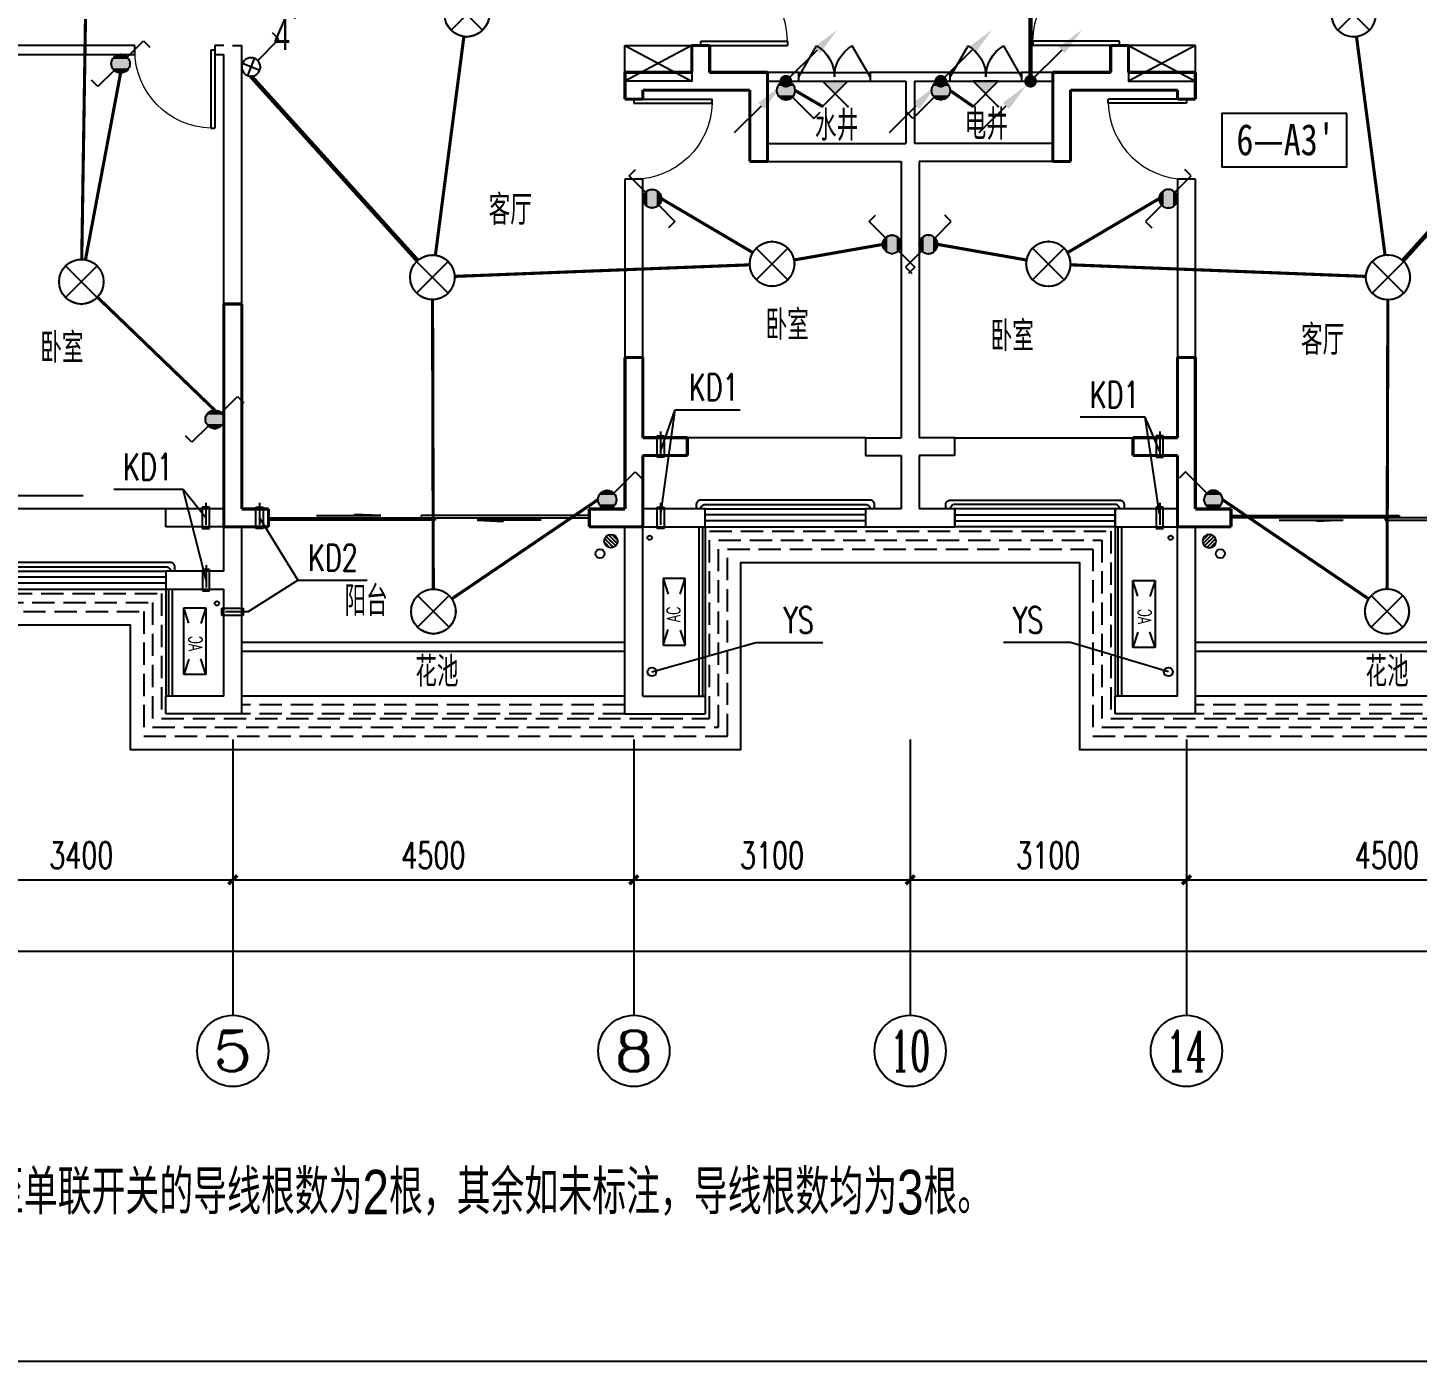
# Model space of a CAD drawing. Extents: x -993182 to -819982, y 169304 to 600104.
# Drawn here: x -979249 to -963660, y 263404 to 278368 of the extents above; entities that cross this region are included whole.
import ezdxf
from ezdxf.enums import TextEntityAlignment as Align

# ---------------------------------------------------------------- set-up
doc = ezdxf.new("R2010")
doc.units = 0
doc.header["$LTSCALE"] = 1000
doc.header["$MEASUREMENT"] = 0
doc.linetypes.add('DASH', pattern=[0.35, 0.25, -0.1])
for name, color, linetype in [('AXIS', 3, 'Continuous'), ('AXIS_TEXT', 7, 'Continuous'), ('DIM-照明', 3, 'Continuous'), ('DIM_LEAD', 3, 'Continuous'), ('EQUIP-照明', 3, 'Continuous'), ('kan', 146, 'Continuous'), ('KTIAO', 124, 'Continuous'), ('LWIRE', 4, 'Continuous'), ('PUB_TEXT', 7, 'Continuous'), ('TEL_TEXT', 7, 'Continuous'), ('VPIPE-污水', 2, 'Continuous'), ('WALL', 4, 'Continuous'), ('WINDOW', 2, 'Continuous'), ('WIRE-应急', 1, 'DASH'), ('WIRE-照明', 1, 'Continuous'), ('冷凝水管', 6, 'Continuous'), ('家具', 187, 'Continuous'), ('屋面', 139, 'Continuous'), ('文字2', 7, 'Continuous'), ('栏杆', 169, 'Continuous'), ('空调、空调洞', 66, 'Continuous'), ('表格', 157, 'Continuous'), ('面层', 215, 'Continuous')]:
    doc.layers.add(name, color=color, linetype=linetype)
doc.layers.add('RENDERING', color=125, linetype='Continuous', lineweight=13)
doc.styles.add('-宋体', font='', dxfattribs={"width": 0.8})
doc.styles.add('_ROMANC', font='romanc__.ttf', dxfattribs={"width": 0.700005})
doc.styles.add('_TCH_AXIS', font='COMPLEX', dxfattribs={"bigfont": 'GBCBIG'})
doc.styles.add('_TCH_DIM', font='SIMPLEX', dxfattribs={"bigfont": 'GBCBIG'})
doc.styles.add('_TCH_DIM_T3', font='SIMPLEX', dxfattribs={"width": 0.705882, "bigfont": 'GBCBIG'})
doc.styles.add('_TEL_DIM', font='ICED', dxfattribs={"width": 0.8, "height": 3.5, "bigfont": 'BZHZ'})
doc.styles.add('COMPLEX', font='COMPLEX')
doc.styles.add('DIM_FONT', font='simplex_.ttf', dxfattribs={"width": 0.7, "bigfont": 'GBCBIG'})
doc.styles.get("Standard").update_dxf_attribs({"font": 'gbenor.shx', "bigfont": 'gbcbig.shx'})
doc.styles.add('电-ele', font='ICED.shx', dxfattribs={"width": 0.8, "bigfont": 'BZHZ.shx'})
doc.styles.get('-宋体').set_extended_font_data('SimSun')
doc.dimstyles.new('_TCH_ARCH&&100', dxfattribs={"dimtxt": 297.5, "dimasz": 100, "dimexe": 250, "dimexo": 300, "dimgap": 126.25, "dimtad": 1, "dimdec": 0, "dimzin": 0, "dimdsep": 46, "dimtxsty": '_TCH_DIM_T3', "dimblk": 'ARCHTICK', "dimcen": 0.09, "dimclrt": 7, "dimazin": 2, "dimtfac": 1, "dimtdec": 0, "dimtix": 1, "dimtmove": 2, "dimatfit": 3, "dimfxl": 0, "dimtolj": 1, "dimtzin": 0, "dimarcsym": 0})

# ---------------------------------------------------------------- blocks, each defined once
blk = doc.blocks.new('90304092557924')
at = {"layer": 'KTIAO'}
for p, q in [((-375, 125), (-198, 66)), ((-375, 125), (-375, -125)), ((375, 125), (-375, 125)), ((375, 125), (198, 66)), ((375, -125), (375, 125)), ((-203, -68), (-375, -125)), ((-375, -125), (375, -125)), ((200, -67), (375, -125))]:
    blk.add_line(p, q, dxfattribs=at)
at = {"layer": 'KTIAO', "style": '_ROMANC', "width": 0.7}
blk.add_text('AC', height=148.6, dxfattribs=at).set_placement((-113, -66))
at = {"layer": 'KTIAO', "style": 'DIM_FONT', "oblique": 0, "width": 0.6, "flags": 9}
for tag in ['XSIZE', 'YSIZE']:
    blk.add_attdef(tag, (-375, -125), '', height=0.5, dxfattribs=at)
blk = doc.blocks.new('TRHH')
at = {"color": 6}
for centre in [(-249202, -461390), (-233616, -461390), (-252617, -471151), (-230201, -471151), (-244307, -473179), (-238511, -473179)]:
    blk.add_circle(centre, 50, dxfattribs=at)
blk = doc.blocks.new('q5')
at = {"color": 3, "const_width": 35}
for points in [[(-511042, -559444), (-511042, -559144)], [(-511042, -559144), (-510842, -559144)], [(-510842, -559444), (-510842, -559144)], [(-506342, -559444), (-506342, -559144)], [(-506342, -559144), (-506142, -559144)], [(-506142, -559444), (-506142, -559144)], [(-511792, -559444), (-511042, -559444)], [(-511792, -559744), (-511792, -559444)], [(-510842, -559444), (-510192, -559444)], [(-510192, -560444), (-510192, -559444)], [(-506992, -559444), (-506342, -559444)], [(-506992, -560444), (-506992, -559444)], [(-506142, -559444), (-505392, -559444)], [(-505392, -559744), (-505392, -559444)], [(-511592, -559644), (-511042, -559644)], [(-511592, -559744), (-511592, -559644)], [(-511042, -559644), (-510392, -559644)], [(-510392, -560444), (-510392, -559644)], [(-506792, -559644), (-506142, -559644)], [(-506792, -560444), (-506792, -559644)], [(-506142, -559644), (-505592, -559644)], [(-505592, -559744), (-505592, -559644)], [(-511592, -559744), (-511792, -559744)], [(-505392, -559744), (-505592, -559744)], [(-510192, -560444), (-510392, -560444)], [(-506792, -560444), (-506992, -560444)], [(-516292, -564544), (-516292, -562044)], [(-516292, -562044), (-516092, -562044)], [(-516092, -564344), (-516092, -562044)], [(-511792, -563544), (-511792, -562644)], [(-511792, -562644), (-511592, -562644)], [(-511592, -563544), (-511592, -562644)], [(-505592, -563544), (-505592, -562644)], [(-505592, -562644), (-505392, -562644)], [(-505392, -563544), (-505392, -562644)], [(-511792, -564344), (-511792, -563544)], [(-511592, -563544), (-511092, -563544)], [(-511092, -563544), (-511092, -563744)], [(-506092, -563544), (-505592, -563544)], [(-506092, -563744), (-506092, -563544)], [(-505392, -564344), (-505392, -563544)], [(-511592, -564544), (-511592, -563744)], [(-511592, -563744), (-511092, -563744)], [(-506092, -563744), (-505592, -563744)], [(-505592, -564544), (-505592, -563744)], [(-516092, -564344), (-515792, -564344)], [(-515792, -564344), (-515792, -564544)], [(-512192, -564344), (-511792, -564344)], [(-512192, -564544), (-512192, -564344)], [(-505392, -564344), (-504992, -564344)], [(-504992, -564344), (-504992, -564544)], [(-516292, -564544), (-515792, -564544)], [(-512192, -564544), (-511592, -564544)], [(-505592, -564544), (-504992, -564544)]]:
    blk.add_lwpolyline(points, dxfattribs=at)
blk = doc.blocks.new('A$C06D6341B')
at = {"layer": '空调、空调洞', "linetype": 'DASH'}
for p, q in [((40, 0), (40, 340)), ((80, 290), (0, 290)), ((0, 290), (0, 50)), ((80, 50), (80, 290)), ((0, 50), (80, 50))]:
    blk.add_line(p, q, dxfattribs=at)
blk = doc.blocks.new('$lvtry$00000171')
for p, q in [((-74, 11), (-11, 74)), ((-70, -27), (27, 70)), ((-53, -53), (53, 53)), ((-27, -70), (70, 27)), ((11, -74), (74, -11))]:
    blk.add_line(p, q)
blk.add_circle((0, 0), 75)
blk.add_point((0, 0))
blk = doc.blocks.new('kt')
at = {"layer": 'DIM_LEAD'}
for p, q in [((-435444, -797559), (-435281, -797092)), ((-435442, -798259), (-435281, -797092)), ((-435442, -798259), (-435281, -797092)), ((-435442, -798259), (-435281, -797092)), ((-435442, -798259), (-435281, -797092)), ((-435442, -798259), (-435281, -797092)), ((-435281, -797092), (-434552, -797092)), ((-430007, -797175), (-430735, -797175)), ((-429846, -798259), (-430007, -797175)), ((-429846, -798259), (-430007, -797175)), ((-429846, -798259), (-430007, -797175)), ((-429846, -798259), (-430007, -797175)), ((-429846, -798259), (-430007, -797175)), ((-429844, -797559), (-430007, -797175)), ((-440799, -797985), (-441580, -797985)), ((-440544, -799004), (-440799, -797985)), ((-440544, -799004), (-440799, -797985)), ((-440544, -799004), (-440799, -797985)), ((-440544, -799004), (-440799, -797985)), ((-440544, -799004), (-440799, -797985)), ((-440546, -798304), (-440799, -797985)), ((-439944, -798304), (-439515, -799004)), ((-439944, -798304), (-439515, -799004)), ((-439944, -798304), (-439515, -799004)), ((-439944, -798304), (-439515, -799004)), ((-439944, -798304), (-439515, -799004)), ((-440076, -799358), (-439515, -799004)), ((-439515, -799004), (-438735, -799004))]:
    blk.add_line(p, q, dxfattribs=at)
at = {"layer": 'VPIPE-污水'}
for centre in [(-436124, -798706, -76424), (-429164, -798706, -76424)]:
    blk.add_circle(centre, 50, dxfattribs=at)
at = {"layer": '冷凝水管'}
for centre in [(-435567, -798527, -76424), (-429721, -798527, -76424), (-440422, -799264, -76424)]:
    blk.add_circle(centre, 25, dxfattribs=at)
at = {"layer": '家具', "rotation": 89.99999999999999}
blk.add_blockref('$lvtry$00000171', (-436001, -798565, -76424), dxfattribs=at)
at = {"layer": '家具', "yscale": -1, "rotation": 90.00000000000001}
blk.add_blockref('$lvtry$00000171', (-429287, -798565, -76424), dxfattribs=at)
at = {"layer": '空调、空调洞', "xscale": -1}
for p, rotation in [((-435484, -797334, -76424), 180), ((-439984, -798134, -76424), 180), ((-435484, -798134, -76424), 180), ((-440076, -799318, -76424), 90)]:
    blk.add_blockref('A$C06D6341B', p, dxfattribs=dict(at, rotation=rotation))
at = {"layer": '空调、空调洞'}
for p, rotation in [((-429804, -797334, -76424), 180.0000000000046), ((-440506, -798134, -76424), 180), ((-429804, -798134, -76424), 180.0000000000046), ((-440504, -798834, -76424), 180)]:
    blk.add_blockref('A$C06D6341B', p, dxfattribs=dict(at, rotation=rotation))
at = {"layer": 'DIM_LEAD', "color": 7, "style": '_TCH_DIM', "width": 0.705882}
for s, p in [('KD1', (-435127, -796987)), ('KD1', (-430630, -797070)), ('KD1', (-441475, -797880)), ('KD2', (-439400, -798899))]:
    blk.add_text(s, height=297.5, dxfattribs=at).set_placement(p)
blk = doc.blocks.new('trh')
at = {"layer": 'DIM_LEAD'}
for p, q in [((-244307, -473179), (-243142, -472851)), ((-243142, -472851), (-242388, -472851)), ((-239608, -472851), (-240362, -472851)), ((-238511, -473179), (-239608, -472851))]:
    blk.add_line(p, q, dxfattribs=at)
at = {"layer": 'DIM_LEAD', "color": 7, "style": '_TCH_DIM', "width": 0.705882}
for p in [(-242833, -472746), (-240257, -472746)]:
    blk.add_text('YS', height=297.5, dxfattribs=at).set_placement(p)
blk = doc.blocks.new('$DorLib2D$00000131')
at = {"color": 0, "linetype": 'Continuous'}
for p, q in [((0.15, 0.125), (0.2319, 0.1973)), ((0.2319, 0.1973), (0.2319, 0.125)), ((-0.5, 0.125), (-0.5, 0)), ((0.0192, 0.125), (-0.5, 0.125)), ((0.0192, 0), (0.0192, 0.125)), ((0.35, 0.125), (0.15, 0.125)), ((-0.5, 0), (0.0192, 0)), ((-0.024, 0), (0.5, 0)), ((-0.024, -0.125), (-0.024, 0)), ((0.5, 0), (0.5, -0.125)), ((-0.35, -0.125), (-0.15, -0.125)), ((-0.2319, -0.1973), (-0.2319, -0.125)), ((-0.15, -0.125), (-0.2319, -0.1973)), ((0.5, -0.125), (-0.024, -0.125))]:
    blk.add_line(p, q, dxfattribs=at)
blk = doc.blocks.new('$DorLib2D$00000001')
for p, q in [((0.45, 0.975), (0.5, 0.975)), ((0.45, 0), (0.45, 0.975)), ((0.5, 0), (0.5, 0.975)), ((0.5, 0), (0.45, 0))]:
    blk.add_line(p, q)
at = {"lineweight": 13}
blk.add_arc((0.475, 0), 0.975, 91.4693, 180, dxfattribs=at)
blk = doc.blocks.new('$WINLIB2D$00000001')
at = {"color": 0}
for points in [[(-0.5, 0.5), (-0.5, -0.5)], [(-0.5, 0.5), (0.5, 0.5)], [(0.5, -0.5), (0.5, 0.5)], [(0.5, 0.1667), (-0.5, 0.1667)], [(0.5, -0.1667), (-0.5, -0.1667)], [(-0.5, -0.5), (0.5, -0.5)]]:
    blk.add_lwpolyline(points, dxfattribs=at)
blk = doc.blocks.new('$DorLib2D$00000231')
at = {"color": 0}
for p, q in [((-0.5, 0), (-0.25, 0.433)), ((0.5, 0), (0.25, 0.433))]:
    blk.add_line(p, q, dxfattribs=at)
for centre, start, end in [((-0.5, 0), 0, 60), ((0.5, 0), 120, 180)]:
    blk.add_arc(centre, 0.5, start, end, dxfattribs=at)
blk = doc.blocks.new('_AXISO')
blk.add_circle((0, 0), 0.5)
at = {"layer": 'AXIS_TEXT', "style": 'COMPLEX', "width": 1.041667}
blk.add_attdef('A', text='', height=0.56, dxfattribs=at).set_placement((-0.25, -0.28), (0.25, -0.28), align=Align.FIT)
blk = doc.blocks.new('_ArchTick')
at = {"color": 0, "linetype": 'ByBlock', "const_width": 0.4}
blk.add_lwpolyline([(-0.5, -0.5), (0.5, 0.5)], dxfattribs=at)
blk = doc.blocks.new('*D956')
at = {"layer": 'AXIS', "color": 0, "lineweight": -2}
for p, q in [((-343309, -473937), (-343309, -476563)), ((-287609, -473937), (-287609, -476563)), ((-343309, -476313), (-287609, -476313))]:
    blk.add_line(p, q, dxfattribs=at)
at = {"layer": 'Defpoints', "color": 0}
for p in [(-343309, -473637), (-287609, -473637), (-287609, -476313)]:
    blk.add_point(p, dxfattribs=at)
at = {"layer": 'AXIS', "color": 0, "lineweight": -2, "xscale": 100, "yscale": 100, "zscale": 100, "rotation": 180}
blk.add_blockref('_ArchTick', (-343309, -476313), dxfattribs=at)
at = {"layer": 'AXIS', "color": 0, "lineweight": -2, "xscale": 100, "yscale": 100, "zscale": 100}
blk.add_blockref('_ArchTick', (-287609, -476313), dxfattribs=at)
at = {"layer": 'AXIS', "color": 7, "insert": (-315459, -476038), "char_height": 297.5, "attachment_point": 5, "style": '_TCH_DIM_T3'}
blk.add_mtext('\\A1;55700', dxfattribs=at)
blk = doc.blocks.new('*D959')
at = {"layer": 'AXIS', "color": 0, "lineweight": -2}
for p, q in [((-341509, -473937), (-341509, -475763)), ((-338109, -473937), (-338109, -475763)), ((-341509, -475513), (-338109, -475513))]:
    blk.add_line(p, q, dxfattribs=at)
at = {"layer": 'Defpoints', "color": 0}
for p in [(-341509, -473637), (-338109, -473637), (-338109, -475513)]:
    blk.add_point(p, dxfattribs=at)
at = {"layer": 'AXIS', "color": 0, "lineweight": -2, "xscale": 100, "yscale": 100, "zscale": 100, "rotation": 180}
blk.add_blockref('_ArchTick', (-341509, -475513), dxfattribs=at)
at = {"layer": 'AXIS', "color": 0, "lineweight": -2, "xscale": 100, "yscale": 100, "zscale": 100}
blk.add_blockref('_ArchTick', (-338109, -475513), dxfattribs=at)
at = {"layer": 'AXIS', "color": 7, "insert": (-339809, -475238), "char_height": 297.5, "attachment_point": 5, "style": '_TCH_DIM_T3'}
blk.add_mtext('\\A1;3400', dxfattribs=at)
blk = doc.blocks.new('*D960')
at = {"layer": 'AXIS', "color": 0, "lineweight": -2}
for p, q in [((-338109, -473937), (-338109, -475763)), ((-333609, -473937), (-333609, -475763)), ((-338109, -475513), (-333609, -475513))]:
    blk.add_line(p, q, dxfattribs=at)
at = {"layer": 'Defpoints', "color": 0}
for p in [(-338109, -473637), (-333609, -473637), (-333609, -475513)]:
    blk.add_point(p, dxfattribs=at)
at = {"layer": 'AXIS', "color": 0, "lineweight": -2, "xscale": 100, "yscale": 100, "zscale": 100, "rotation": 180}
blk.add_blockref('_ArchTick', (-338109, -475513), dxfattribs=at)
at = {"layer": 'AXIS', "color": 0, "lineweight": -2, "xscale": 100, "yscale": 100, "zscale": 100}
blk.add_blockref('_ArchTick', (-333609, -475513), dxfattribs=at)
at = {"layer": 'AXIS', "color": 7, "insert": (-335859, -475238), "char_height": 297.5, "attachment_point": 5, "style": '_TCH_DIM_T3'}
blk.add_mtext('\\A1;4500', dxfattribs=at)
blk = doc.blocks.new('*D961')
at = {"layer": 'AXIS', "color": 0, "lineweight": -2}
for p, q in [((-333609, -473937), (-333609, -475763)), ((-330509, -473937), (-330509, -475763)), ((-333609, -475513), (-330509, -475513))]:
    blk.add_line(p, q, dxfattribs=at)
at = {"layer": 'Defpoints', "color": 0}
for p in [(-333609, -473637), (-330509, -473637), (-330509, -475513)]:
    blk.add_point(p, dxfattribs=at)
at = {"layer": 'AXIS', "color": 0, "lineweight": -2, "xscale": 100, "yscale": 100, "zscale": 100, "rotation": 180}
blk.add_blockref('_ArchTick', (-333609, -475513), dxfattribs=at)
at = {"layer": 'AXIS', "color": 0, "lineweight": -2, "xscale": 100, "yscale": 100, "zscale": 100}
blk.add_blockref('_ArchTick', (-330509, -475513), dxfattribs=at)
at = {"layer": 'AXIS', "color": 7, "insert": (-332059, -475238), "char_height": 297.5, "attachment_point": 5, "style": '_TCH_DIM_T3'}
blk.add_mtext('\\A1;3100', dxfattribs=at)
blk = doc.blocks.new('*D962')
at = {"layer": 'AXIS', "color": 0, "lineweight": -2}
for p, q in [((-330509, -473937), (-330509, -475763)), ((-327409, -473937), (-327409, -475763)), ((-330509, -475513), (-327409, -475513))]:
    blk.add_line(p, q, dxfattribs=at)
at = {"layer": 'Defpoints', "color": 0}
for p in [(-330509, -473637), (-327409, -473637), (-327409, -475513)]:
    blk.add_point(p, dxfattribs=at)
at = {"layer": 'AXIS', "color": 0, "lineweight": -2, "xscale": 100, "yscale": 100, "zscale": 100, "rotation": 180}
blk.add_blockref('_ArchTick', (-330509, -475513), dxfattribs=at)
at = {"layer": 'AXIS', "color": 0, "lineweight": -2, "xscale": 100, "yscale": 100, "zscale": 100}
blk.add_blockref('_ArchTick', (-327409, -475513), dxfattribs=at)
at = {"layer": 'AXIS', "color": 7, "insert": (-328959, -475238), "char_height": 297.5, "attachment_point": 5, "style": '_TCH_DIM_T3'}
blk.add_mtext('\\A1;3100', dxfattribs=at)
blk = doc.blocks.new('*D963')
at = {"layer": 'AXIS', "color": 0, "lineweight": -2}
for p, q in [((-327409, -473937), (-327409, -475763)), ((-322909, -473937), (-322909, -475763)), ((-327409, -475513), (-322909, -475513))]:
    blk.add_line(p, q, dxfattribs=at)
at = {"layer": 'Defpoints', "color": 0}
for p in [(-327409, -473637), (-322909, -473637), (-322909, -475513)]:
    blk.add_point(p, dxfattribs=at)
at = {"layer": 'AXIS', "color": 0, "lineweight": -2, "xscale": 100, "yscale": 100, "zscale": 100, "rotation": 180}
blk.add_blockref('_ArchTick', (-327409, -475513), dxfattribs=at)
at = {"layer": 'AXIS', "color": 0, "lineweight": -2, "xscale": 100, "yscale": 100, "zscale": 100}
blk.add_blockref('_ArchTick', (-322909, -475513), dxfattribs=at)
at = {"layer": 'AXIS', "color": 7, "insert": (-325159, -475238), "char_height": 297.5, "attachment_point": 5, "style": '_TCH_DIM_T3'}
blk.add_mtext('\\A1;4500', dxfattribs=at)
blk = doc.blocks.new('$equip$00002539')
for p, q in [((-0.354, 0.354), (0.354, -0.354)), ((0.354, 0.354), (-0.354, -0.354))]:
    blk.add_line(p, q)
at = {"const_width": 0.04}
blk.add_lwpolyline([(-0.5, 0, 1), (0.5, 0, 1), (-0.5, 0, 0.911406)], format="xyb", dxfattribs=at)
blk.add_circle((0, 0), 0.5)
for p in [(0, 0.5), (-0.5, 0), (0.5, 0), (0, -0.5)]:
    blk.add_point(p)
at = {"color": 7, "style": '_TEL_DIM', "flags": 1}
blk.add_attdef('A', text='', height=0.00002, dxfattribs=at).set_placement((0, 0), align=Align.MIDDLE_CENTER)
blk = doc.blocks.new('$equip$00001208')
for p, q in [((0.147, 0.356), (0.512, 0.72)), ((0.512, 0.72), (0.653, 0.579)), ((-0.147, 0.061), (-0.512, -0.304)), ((-0.512, -0.304), (-0.653, -0.162))]:
    blk.add_line(p, q)
blk.add_circle((0, 0.208), 0.208)
for points in [[(-0.18, 0.312), (0.18, 0.312), (-0.208, 0.208), (0.208, 0.208)], [(-0.104, 0.389), (0.104, 0.389), (-0.18, 0.312), (0.18, 0.312)], [(0, 0.417), (0, 0.417), (-0.104, 0.389), (0.104, 0.389)], [(-0.18, 0.104), (0.18, 0.104), (-0.208, 0.208), (0.208, 0.208)], [(-0.104, 0.028), (0.104, 0.028), (-0.18, 0.104), (0.18, 0.104)], [(0, 0), (0, 0), (-0.104, 0.028), (0.104, 0.028)]]:
    blk.add_solid(points)
at = {"layer": 'EQUIP-照明'}
for p in [(0, 0.417), (-0.208, 0.208), (0, 0), (0.208, 0.208)]:
    blk.add_point(p, dxfattribs=at)
at = {"layer": 'EQUIP-照明', "flags": 9}
blk.add_attdef('A', (0, 0), '', height=0.00002, dxfattribs=at)
blk = doc.blocks.new('$equip$00001154')
for p, q in [((0, 0.283), (0, -0.283)), ((0, 0.283), (0.566, -0.283)), ((0.566, 0.283), (0, -0.283))]:
    blk.add_line(p, q)
for p in [(0, 0.004), (0.283, 0), (0.566, 0.283), (0.566, -0.283)]:
    blk.add_point(p)
blk.add_solid([(0, -0.283), (0.283, 0), (0, 0.283)])
at = {"layer": 'TEL_TEXT', "style": '_TEL_DIM', "flags": 1}
blk.add_attdef('A', text='', height=0.00002, dxfattribs=at).set_placement((0, 0), align=Align.MIDDLE_CENTER)
blk = doc.blocks.new('$equip$00001962')
for p, q in [((0.147, 0.356), (0.625, 0.833)), ((0.625, 0.833), (0.766, 0.692))]:
    blk.add_line(p, q)
blk.add_circle((0, 0.208), 0.208)
for p in [(0, 0.417), (-0.208, 0.208), (0, 0), (0.208, 0.208)]:
    blk.add_point(p)
for points in [[(-0.18, 0.313), (0.18, 0.313), (-0.208, 0.208), (0.208, 0.208)], [(-0.104, 0.389), (0.104, 0.389), (-0.18, 0.313), (0.18, 0.313)], [(0, 0.417), (0, 0.417), (-0.104, 0.389), (0.104, 0.389)], [(-0.18, 0.104), (0.18, 0.104), (-0.208, 0.208), (0.208, 0.208)], [(-0.104, 0.028), (0.104, 0.028), (-0.18, 0.104), (0.18, 0.104)], [(0, 0), (0, 0), (-0.104, 0.028), (0.104, 0.028)]]:
    blk.add_solid(points)
at = {"layer": 'TEL_TEXT', "style": '_TEL_DIM', "flags": 1}
blk.add_attdef('A', text='', height=0.00002, dxfattribs=at).set_placement((0, 0), align=Align.MIDDLE_CENTER)
blk = doc.blocks.new('$TelecSys$00000081')
for p, q in [((0.104, 0.104), (0.104, 0.104)), ((-0.104, -0.104), (-0.104, -0.104)), ((-1.15, -1.15), (-0.55, -0.55))]:
    blk.add_line(p, q)
at = {"const_width": 0.142}
blk.add_lwpolyline([(0.071, 0, 1), (-0.071, 0, 1)], format="xyb", close=True, dxfattribs=at)
blk.add_solid([(-0.62, -0.48), (-0.48, -0.62), (-0.1, -0.1)])
at = {"width": 0.8, "flags": 9}
blk.add_attdef('A', (0, 0), '', height=0.00002, rotation=180, dxfattribs=at)
blk = doc.blocks.new('$TelecSys$00000079')
for p, q in [((0.7, 0.7), (0, 0)), ((0.104, 0.104), (0.104, 0.104)), ((-0.104, -0.104), (-0.104, -0.104))]:
    blk.add_line(p, q)
at = {"const_width": 0.142}
blk.add_lwpolyline([(-0.071, 0, 1), (0.071, 0, 1)], format="xyb", close=True, dxfattribs=at)
blk.add_solid([(0.63, 0.77), (0.77, 0.63), (1.15, 1.15)])
at = {"width": 0.8, "flags": 9}
blk.add_attdef('A', (0, 0), '', height=0.00002, dxfattribs=at)
blk = doc.blocks.new('$TELECSYS$00000095')
blk.add_line((0.4, 0.4), (-0.4, -0.4))
at = {"width": 0.8}
blk.add_attdef('N', text='', height=1, dxfattribs=at).set_placement((-0.017, 1.056), align=Align.MIDDLE)
blk = doc.blocks.new('$TelecSys$00000152')
blk.add_blockref('$TELECSYS$00000095', (0, 0))
at = {"style": '_TEL_DIM', "width": 0.7}
blk.add_attdef('N', text='', height=0.875, dxfattribs=at).set_placement((-0.015, 0.924), align=Align.MIDDLE)
blk = doc.blocks.new('$equip$00003183')
for p, q in [((0.147, 0.356), (0.625, 0.833)), ((0.625, 0.833), (0.766, 0.692)), ((-0.076, 0.402), (0.076, 0.014)), ((-0.194, 0.132), (0.194, 0.285))]:
    blk.add_line(p, q)
blk.add_circle((0, 0.208), 0.208)
for p in [(0, 0.417), (-0.208, 0.208), (0, 0), (0.208, 0.208)]:
    blk.add_point(p)
at = {"flags": 9}
blk.add_attdef('A', (0, 0), '', height=0.00002, dxfattribs=at)
blk = doc.blocks.new('5#、7#楼参照')
at = {"layer": 'AXIS'}
for p, q in [((-338108.8, -475591.3), (-338108.8, -477033.5)), ((-333608.8, -475591.3), (-333608.8, -477033.5)), ((-330508.8, -475591.3), (-330508.8, -477033.5)), ((-327408.8, -475591.3), (-327408.8, -477033.5))]:
    blk.add_line(p, q, dxfattribs=at)
at = {"layer": 'DIM_LEAD', "color": 245}
blk.add_line((-340558.9, -471200.4), (-339789.5, -471200.4), dxfattribs=at)
at = {"layer": 'kan'}
for p, q in [((-332808.8, -471550.9), (-332808.8, -473450.9)), ((-328208.8, -471550.9), (-328208.8, -473450.9)), ((-338858.8, -472250.9), (-338858.8, -473450.9))]:
    blk.add_line(p, q, dxfattribs=at)
at = {"layer": 'kan', "color": 124, "elevation": 0}
for points in [[(-333708.8, -472850.9), (-338008.8, -472850.9), (-338008.8, -472850.9)], [(-333708.8, -472950.9), (-338008.8, -472950.9)], [(-323008.8, -472850.9), (-327308.8, -472850.9), (-327308.8, -472850.9)], [(-323008.8, -472950.9), (-327308.8, -472950.9)]]:
    blk.add_lwpolyline(points, dxfattribs=at)
at = {"layer": 'kan'}
for points in [[(-333708.8, -473450.9), (-338008.8, -473450.9)], [(-323008.8, -473450.9), (-327308.8, -473450.9)]]:
    blk.add_lwpolyline(points, dxfattribs=at)
at = {"layer": 'kan', "linetype": 'DASH'}
for points in [[(-333708.8, -473550.9), (-338008.8, -473550.9)], [(-323008.8, -473550.9), (-327308.8, -473550.9)], [(-333708.8, -473650.9), (-338008.8, -473650.9)], [(-323008.8, -473650.9), (-327308.8, -473650.9)]]:
    blk.add_lwpolyline(points, dxfattribs=at)
at = {"layer": 'WALL'}
for p, q in [((-339208.8, -466150.9), (-341408.8, -466150.9)), ((-341408.8, -466250.9), (-339208.8, -466250.9)), ((-339208.8, -466250.9), (-339208.8, -466150.9)), ((-338208.8, -466150.9), (-338308.8, -466150.9)), ((-338308.8, -466150.9), (-338308.8, -466250.9)), ((-338308.8, -466250.9), (-338208.8, -466250.9)), ((-338208.8, -471350.9), (-338208.8, -466250.9)), ((-338111.5, -466148.3), (-338108.9, -466148.2)), ((-338108.9, -466148.2), (-338008.8, -466150.9)), ((-338008.8, -466250.9), (-338008.8, -466150.9)), ((-338008.8, -471350.9), (-338008.8, -466250.9)), ((-332758.8, -466150.9), (-332958.8, -466150.9)), ((-332958.8, -466150.9), (-332958.8, -466450.9)), ((-332758.8, -466450.9), (-332758.8, -466150.9)), ((-328058.8, -466150.9), (-328258.8, -466150.9)), ((-328258.8, -466150.9), (-328258.8, -466450.9)), ((-328058.8, -466450.9), (-328058.8, -466150.9)), ((-333708.8, -466450.9), (-333708.8, -466750.9)), ((-333708.8, -466450.9), (-332958.8, -466450.9)), ((-332758.8, -466450.9), (-332208.8, -466450.9)), ((-332208.8, -466450.9), (-332108.8, -466450.9)), ((-331758.8, -466450.9), (-332108.8, -466450.9)), ((-332108.8, -466550.9), (-331758.8, -466550.9)), ((-332108.8, -466650.9), (-332108.8, -466550.9)), ((-331758.8, -466550.9), (-331758.8, -466450.9)), ((-330508.8, -466450.9), (-330958.8, -466450.9)), ((-330958.8, -466450.9), (-330958.8, -466550.9)), ((-330958.8, -466550.9), (-330558.8, -466550.9)), ((-330558.8, -466550.9), (-330558.8, -467250.9)), ((-330058.8, -466450.9), (-330508.8, -466450.9)), ((-330458.8, -466550.9), (-330458.8, -467250.9)), ((-330458.8, -466550.9), (-330058.8, -466550.9)), ((-330058.8, -466550.9), (-330058.8, -466450.9)), ((-328808.8, -466450.9), (-329258.8, -466450.9)), ((-329258.8, -466450.9), (-329258.8, -466550.9)), ((-329258.8, -466550.9), (-328908.8, -466550.9)), ((-328908.8, -466550.9), (-328908.8, -467250.9)), ((-328258.8, -466450.9), (-328808.8, -466450.9)), ((-327308.8, -466450.9), (-328058.8, -466450.9)), ((-327308.8, -466750.9), (-327308.8, -466450.9)), ((-333708.8, -466750.9), (-333508.8, -466750.9)), ((-333508.8, -466750.9), (-333508.8, -466650.9)), ((-333508.8, -466650.9), (-332858.8, -466650.9)), ((-332858.8, -466650.9), (-332308.8, -466650.9)), ((-332308.8, -466650.9), (-332308.8, -467450.9)), ((-332108.8, -466650.9), (-332108.8, -467250.9)), ((-332108.8, -466650.9), (-332108.8, -466650.9)), ((-328708.8, -466650.9), (-328708.8, -467450.9)), ((-328158.8, -466650.9), (-328708.8, -466650.9)), ((-327508.8, -466650.9), (-328158.8, -466650.9)), ((-327508.8, -466650.9), (-327508.8, -466750.9)), ((-327508.8, -466750.9), (-327308.8, -466750.9)), ((-332108.8, -467250.9), (-330558.8, -467250.9)), ((-328908.8, -467250.9), (-330458.8, -467250.9)), ((-332308.8, -467450.9), (-330608.8, -467450.9)), ((-330608.8, -467450.9), (-330608.8, -470550.9)), ((-328708.8, -467450.9), (-330408.8, -467450.9)), ((-330408.8, -467450.9), (-330408.8, -470550.9)), ((-333508.8, -467650.9), (-333708.8, -467650.9)), ((-333708.8, -467650.9), (-333708.8, -470650.9)), ((-333508.8, -470550.9), (-333508.8, -467650.9)), ((-327308.8, -467650.9), (-327508.8, -467650.9)), ((-327508.8, -467650.9), (-327508.8, -470550.9)), ((-327308.8, -470650.9), (-327308.8, -467650.9)), ((-333708.8, -471350.9), (-333708.8, -470650.9)), ((-333508.8, -470550.9), (-333008.8, -470550.9)), ((-333008.8, -470550.9), (-333008.8, -470750.9)), ((-331008.8, -470550.9), (-330608.8, -470550.9)), ((-331008.8, -470550.9), (-331008.8, -470750.9)), ((-330008.8, -470550.9), (-330408.8, -470550.9)), ((-330008.8, -470750.9), (-330008.8, -470550.9)), ((-327508.8, -470550.9), (-328008.8, -470550.9)), ((-328008.8, -470750.9), (-328008.8, -470550.9)), ((-327308.8, -471350.9), (-327308.8, -470650.9)), ((-333508.8, -470750.9), (-333008.8, -470750.9)), ((-333508.8, -471350.9), (-333508.8, -470750.9)), ((-331008.8, -470750.9), (-330608.8, -470750.9)), ((-330608.8, -470750.9), (-330608.8, -471350.9)), ((-330408.8, -470750.9), (-330408.8, -471350.9)), ((-330008.8, -470750.9), (-330408.8, -470750.9)), ((-327508.8, -470750.9), (-328008.8, -470750.9)), ((-327508.8, -471350.9), (-327508.8, -470750.9)), ((-338208.8, -471350.9), (-338858.8, -471350.9)), ((-338858.8, -471550.9), (-338858.8, -471350.9)), ((-337708.8, -471350.9), (-338008.8, -471350.9)), ((-337708.8, -471550.9), (-337708.8, -471350.9)), ((-333708.8, -471350.9), (-334108.8, -471350.9)), ((-334108.8, -471350.9), (-334108.8, -471550.9)), ((-332808.8, -471350.9), (-333508.8, -471350.9)), ((-332808.8, -471550.9), (-332808.8, -471350.9)), ((-330608.8, -471350.9), (-331008.8, -471350.9)), ((-331008.8, -471350.9), (-331008.8, -471550.9)), ((-330008.8, -471350.9), (-330408.8, -471350.9)), ((-330008.8, -471550.9), (-330008.8, -471350.9)), ((-327508.8, -471350.9), (-328208.8, -471350.9)), ((-328208.8, -471350.9), (-328208.8, -471550.9)), ((-326908.8, -471350.9), (-327308.8, -471350.9)), ((-326908.8, -471550.9), (-326908.8, -471350.9)), ((-338208.8, -471550.9), (-338858.8, -471550.9)), ((-338208.8, -472050.9), (-338208.8, -471550.9)), ((-338008.8, -471550.9), (-337708.8, -471550.9)), ((-338008.8, -472150.9), (-338008.8, -471550.9)), ((-334108.8, -471550.9), (-333708.8, -471550.9)), ((-333708.8, -473650.9), (-333708.8, -471550.9)), ((-333508.8, -471550.9), (-332808.8, -471550.9)), ((-333508.8, -473450.9), (-333508.8, -471550.9)), ((-331008.8, -471550.9), (-330508.8, -471550.9)), ((-330508.8, -471550.9), (-330008.8, -471550.9)), ((-328208.8, -471550.9), (-327508.8, -471550.9)), ((-327508.8, -473450.9), (-327508.8, -471550.9)), ((-327308.8, -471550.9), (-326908.8, -471550.9)), ((-327308.8, -473650.9), (-327308.8, -471550.9)), ((-338208.8, -472050.9), (-338858.8, -472050.9)), ((-338858.8, -472050.9), (-338858.8, -472250.9)), ((-338008.8, -473650.9), (-338008.8, -472150.9)), ((-338858.8, -472250.9), (-338208.8, -472250.9)), ((-338208.8, -473450.9), (-338208.8, -472250.9)), ((-338208.8, -473450.9), (-338858.8, -473450.9)), ((-338858.8, -473650.9), (-338858.8, -473450.9)), ((-333508.8, -473450.9), (-332808.8, -473450.9)), ((-332808.8, -473450.9), (-332808.8, -473650.9)), ((-327508.8, -473450.9), (-328208.8, -473450.9)), ((-328208.8, -473650.9), (-328208.8, -473450.9)), ((-338008.8, -473650.9), (-338858.8, -473650.9)), ((-333708.8, -473650.9), (-332808.8, -473650.9)), ((-327308.8, -473650.9), (-328208.8, -473650.9))]:
    blk.add_line(p, q, dxfattribs=at)
at = {"layer": 'WINDOW'}
for p, q in [((-331758.8, -466450.9, 0), (-330958.8, -466450.9, 0)), ((-331758.8, -466550.9, 0), (-330958.8, -466550.9, 0)), ((-330058.8, -466450.9, 0), (-329258.8, -466450.9, 0)), ((-330058.8, -466550.9, 0), (-329258.8, -466550.9, 0)), ((-331008.8, -470550.9), (-333008.8, -470550.9)), ((-330008.8, -470550.9), (-328008.8, -470550.9)), ((-338858.8, -471350.9), (-340958.8, -471350.9))]:
    blk.add_line(p, q, dxfattribs=at)
at = {"layer": '家具'}
for points in [[(-333708.8, -466150.9), (-332958.8, -466150.9), (-332958.8, -466550.9), (-333708.8, -466550.9)], [(-327308.8, -466150.9), (-328058.8, -466150.9), (-328058.8, -466550.9), (-327308.8, -466550.9)]]:
    blk.add_lwpolyline(points, close=True, dxfattribs=at)
for points in [[(-332958.8, -466150.9), (-333708.8, -466550.9)], [(-333708.8, -466150.9), (-332958.8, -466550.9)], [(-328058.8, -466150.9), (-327308.8, -466550.9)], [(-327308.8, -466150.9), (-328058.8, -466550.9)]]:
    blk.add_lwpolyline(points, dxfattribs=at)
at = {"layer": '屋面', "color": 190}
blk.add_lwpolyline([(-328658.8, -460650.9), (-332358.8, -460650.9), (-332358.8, -458750.9), (-338608.8, -458750.9), (-338608.8, -460350.9), (-343708.8, -460350.9), (-343708.8, -468650.9), (-342008.8, -468650.9), (-342008.8, -472650.9), (-339258.8, -472650.9), (-339258.8, -474050.9), (-332408.8, -474050.9), (-332408.8, -471950.9), (-328608.8, -471950.9), (-328608.8, -474050.9), (-321758.8, -474050.9), (-321758.8, -472650.9), (-319008.8, -472650.9), (-319008.8, -468650.9), (-317308.8, -468650.9), (-317308.8, -460350.9), (-322408.8, -460350.9), (-322408.8, -458750.9), (-328658.8, -458750.9)], close=True, dxfattribs=at)
at = {"layer": '屋面', "color": 190, "linetype": 'DASH'}
for points in [[(-328508.8, -460800.9), (-332508.8, -460800.9), (-332508.8, -458900.9), (-338458.8, -458900.9), (-338458.8, -460500.9), (-343558.8, -460500.9), (-343558.8, -468500.9), (-341858.8, -468500.9), (-341858.8, -472500.9), (-339108.8, -472500.9), (-339108.8, -473900.9), (-332558.8, -473900.9), (-332558.8, -471800.9), (-328458.8, -471800.9), (-328458.8, -473900.9), (-321908.8, -473900.9), (-321908.8, -472500.9), (-319158.8, -472500.9), (-319158.8, -468500.9), (-317458.8, -468500.9), (-317458.8, -460500.9), (-322558.8, -460500.9), (-322558.8, -458900.9), (-328508.8, -458900.9)], [(-328408.8, -460900.9), (-332608.8, -460900.9), (-332608.8, -459000.9), (-338358.8, -459000.9), (-338358.8, -460600.9), (-343458.8, -460600.9), (-343458.8, -468400.9), (-341758.8, -468400.9), (-341758.8, -472400.9), (-339008.8, -472400.9), (-339008.8, -473800.9), (-332658.8, -473800.9), (-332658.8, -471700.9), (-328358.8, -471700.9), (-328358.8, -473800.9), (-322008.8, -473800.9), (-322008.8, -472400.9), (-319258.8, -472400.9), (-319258.8, -468400.9), (-317558.8, -468400.9), (-317558.8, -460600.9), (-322658.8, -460600.9), (-322658.8, -459000.9), (-328408.8, -459000.9)], [(-328308.8, -461000.9), (-332708.8, -461000.9), (-332708.8, -459100.9), (-338258.8, -459100.9), (-338258.8, -460700.9), (-343358.8, -460700.9), (-343358.8, -468300.9), (-341658.8, -468300.9), (-341658.8, -472300.9), (-338908.8, -472300.9), (-338908.8, -473700.9), (-332758.8, -473700.9), (-332758.8, -471600.9), (-328258.8, -471600.9), (-328258.8, -473700.9), (-322108.8, -473700.9), (-322108.8, -472300.9), (-319358.8, -472300.9), (-319358.8, -468300.9), (-317658.8, -468300.9), (-317658.8, -460700.9), (-322758.8, -460700.9), (-322758.8, -459100.9), (-328308.8, -459100.9)]]:
    blk.add_lwpolyline(points, close=True, dxfattribs=at)
at = {"layer": '栏杆'}
for p, q in [((-332878.8, -471550.9), (-332878.8, -473450.9)), ((-332838.8, -471550.9), (-332838.8, -473450.9)), ((-328178.8, -471550.9), (-328178.8, -473450.9)), ((-328138.8, -471550.9), (-328138.8, -473450.9)), ((-338828.8, -472250.9), (-338828.8, -473450.9)), ((-338788.8, -472250.9), (-338788.8, -473450.9))]:
    blk.add_line(p, q, dxfattribs=at)
for points in [[(-330908.8, -471350.9), (-330908.8, -471300.9, 0.4142136), (-330958.8, -471250.9), (-332858.8, -471250.9, 0.4142136), (-332908.8, -471300.9), (-332908.8, -471350.9)], [(-330108.8, -471350.9), (-330108.8, -471300.9, -0.4142136), (-330058.8, -471250.9), (-328158.8, -471250.9, -0.4142136), (-328108.8, -471300.9), (-328108.8, -471350.9)], [(-332858.8, -471350.9), (-332858.8, -471350.9, -0.4142136), (-332808.8, -471300.9), (-331008.8, -471300.9, -0.4142136), (-330958.8, -471350.9), (-330958.8, -471350.9)], [(-328158.8, -471350.9), (-328158.8, -471350.9, 0.4142136), (-328208.8, -471300.9), (-330008.8, -471300.9, 0.4142136), (-330058.8, -471350.9), (-330058.8, -471350.9)], [(-338758.8, -472050.9), (-338758.8, -472000.9, 0.4142136), (-338808.8, -471950.9), (-341008.8, -471950.9, 0.4142136), (-341058.8, -472000.9), (-341058.8, -472050.9)], [(-341008.8, -472050.9), (-341008.8, -472050.9, -0.4142136), (-340958.8, -472000.9), (-338858.8, -472000.9, -0.4142136), (-338808.8, -472050.9), (-338808.8, -472050.9)]]:
    blk.add_lwpolyline(points, format="xyb", dxfattribs=at)
at = {"layer": '表格'}
blk.add_lwpolyline([(-351842.7, -480915.5), (-278242.7, -480915.5)], dxfattribs=at)
at = {"color": 6}
blk.add_blockref('TRHH', (-89100, 0), dxfattribs=at)
at = {"layer": 'AXIS'}
ref = blk.add_blockref('_AXISO', (-338108.8, -477433.5), dxfattribs=dict(at, xscale=800, yscale=800, zscale=800))
ref.add_attrib('A', '5', dxfattribs={"layer": 'AXIS_TEXT', "height": 452.5, "style": '_TCH_AXIS', "width": 1.5}).set_placement((-338335.1, -477659.8), (-337882.5, -477659.8), align=Align.FIT)
ref = blk.add_blockref('_AXISO', (-333608.8, -477433.5), dxfattribs=dict(at, xscale=800, yscale=800, zscale=800))
ref.add_attrib('A', '8', dxfattribs={"layer": 'AXIS_TEXT', "height": 452.5, "style": '_TCH_AXIS', "width": 1.5}).set_placement((-333835.1, -477659.8), (-333382.5, -477659.8), align=Align.FIT)
ref = blk.add_blockref('_AXISO', (-330508.8, -477433.5), dxfattribs=dict(at, xscale=800, yscale=800, zscale=800))
ref.add_attrib('A', '10', dxfattribs={"layer": 'AXIS_TEXT', "height": 452.55, "style": '_TCH_AXIS', "width": 0.724138}).set_placement((-330735.1, -477659.8), (-330282.5, -477659.8), align=Align.FIT)
ref = blk.add_blockref('_AXISO', (-327408.8, -477433.5), dxfattribs=dict(at, xscale=800, yscale=800, zscale=800))
ref.add_attrib('A', '14', dxfattribs={"layer": 'AXIS_TEXT', "height": 452.55, "style": '_TCH_AXIS', "width": 0.677419}).set_placement((-327635.1, -477659.8), (-327182.5, -477659.8), align=Align.FIT)
at = {"layer": 'RENDERING', "rotation": 90}
blk.add_blockref('90304092557924', (-333156.6, -472506.4), dxfattribs=at)
at = {"layer": 'RENDERING', "xscale": -1, "rotation": 270}
for p in [(-327886, -472530.4), (-338534.9, -472833.9)]:
    blk.add_blockref('90304092557924', p, dxfattribs=at)
at = {"layer": 'WINDOW'}
for name, p, xscale, yscale, zscale, rotation in [('$DorLib2D$00000001', (-332858.8, -465650.9), 1000, 1000, 1000, 270), ('$DorLib2D$00000001', (-328158.8, -465650.9), 1000, -1000, 1000, 270), ('$DorLib2D$00000001', (-338758.8, -466200.9), 900, -900, 900, 359.9999999989485), ('$DorLib2D$00000231', (-331358.8, -466500.9), -800, 800, -800, 359.9999999999875), ('$DorLib2D$00000231', (-329658.8, -466500.9), -800, 800, -800, 359.9999999999882), ('$DorLib2D$00000001', (-333608.8, -467200.9), 900, -900, 900, 90.00000000003497), ('$DorLib2D$00000001', (-327408.8, -467200.9), 900, 900, 900, 90), ('$WINLIB2D$00000001', (-331908.8, -471450.9), -1800, 200, -1800, 180), ('$DorLib2D$00000131', (-325108.8, -471450.9), 3600, 200, 3600, 180), ('$WINLIB2D$00000001', (-339908.8, -472150.9), 2100, -200, 2100, 359.9999999999843)]:
    blk.add_blockref(name, p, dxfattribs=dict(at, xscale=xscale, yscale=yscale, zscale=zscale, rotation=rotation))
at = {"layer": 'WINDOW', "yscale": -200}
for name, p, xscale, zscale in [('$DorLib2D$00000131', (-335908.8, -471450.9), 3600, 3600), ('$WINLIB2D$00000001', (-329108.8, -471450.9), -1800, -1800)]:
    blk.add_blockref(name, p, dxfattribs=dict(at, xscale=xscale, zscale=zscale))
at = {"layer": '面层'}
for name, p in [('kt', (102134.9, 326853.2)), ('trh', (-89100, 0)), ('q5', (178083.2, 92993.2))]:
    blk.add_blockref(name, p, dxfattribs=at)
at = {"layer": 'AXIS'}
for p1, p2, distance, picture, middle in [((-343308.8, -473636.5), (-287608.8, -473636.5), -2677, '*D956', (-315458.8, -476038.5)), ((-341508.8, -473636.5), (-338108.8, -473636.5), -1877, '*D959', (-339808.8, -475238.5)), ((-338108.8, -473636.5), (-333608.8, -473636.5), -1877, '*D960', (-335858.8, -475238.5)), ((-333608.8, -473636.5), (-330508.8, -473636.5), -1877, '*D961', (-332058.8, -475238.5)), ((-330508.8, -473636.5), (-327408.8, -473636.5), -1877, '*D962', (-328958.8, -475238.5)), ((-327408.8, -473636.5), (-322908.8, -473636.5), -1877, '*D963', (-325158.8, -475238.5))]:
    dim = blk.add_aligned_dim(p1=p1, p2=p2, distance=distance, dimstyle='_TCH_ARCH&&100', dxfattribs=at)
    dim.commit()
    dim.dimension.update_dxf_attribs({"geometry": picture, "text_midpoint": middle})

msp = doc.modelspace()

# ---------------------------------------------------------------- linework, layer by layer
at = {"layer": 'WIRE-应急', "linetype": 'DASH', "const_width": 50}
msp.add_lwpolyline([(-967998, 278818), (-967998, 277768)], dxfattribs=at)
at = {"layer": 'WIRE-照明', "linetype": 'Continuous', "const_width": 35}
for points in [[(-978644, 275768), (-978602, 278468)], [(-974676, 275816), (-974356, 278270)], [(-964020, 275816), (-964341, 278270)], [(-978602, 275764), (-978208, 277860)], [(-970332, 277485), (-970639, 277664)], [(-968901, 277664), (-968643, 277485)], [(-972140, 276450), (-971114, 275845)], [(-966557, 276450), (-967583, 275845)], [(-970652, 275762), (-969657, 275937)], [(-968044, 275762), (-969040, 275937)], [(-974459, 275578), (-971148, 275708)], [(-964238, 275578), (-967548, 275708)], [(-978468, 275345), (-977152, 274077)], [(-974708, 275318), (-974699, 272068)], [(-963989, 275318), (-963998, 272068)], [(-974492, 271959), (-972852, 273072)], [(-964205, 271959), (-965844, 273072)]]:
    msp.add_lwpolyline(points, dxfattribs=at)
at = {"layer": 'WIRE-照明', "linetype": 'Continuous', "const_width": 50, "elevation": 0}
for points in [[(-974876, 275754), (-976744, 277823)], [(-963820, 275754), (-961952, 277823)]]:
    msp.add_lwpolyline(points, dxfattribs=at)
at = {"layer": '文字2', "color": 5}
msp.add_lwpolyline([(-964450, 277408), (-965850, 277408), (-965850, 276808), (-964450, 276808)], close=True, dxfattribs=at)

# ---------------------------------------------------------------- block references
at = {"layer": 'DIM-照明'}
ref = msp.add_blockref('$TelecSys$00000152', (-976378, 278614), dxfattribs=dict(at, xscale=-350, yscale=350, zscale=350, rotation=177.3214549044065))
ref.add_attrib('N', '4', dxfattribs={"layer": '0', "color": 7, "height": 350, "rotation": 0, "style": '_TEL_DIM', "width": 0.7}).set_placement((-976398, 278292), align=Align.MIDDLE)
at = {"layer": 'EQUIP-照明', "yscale": 500, "zscale": 500}
for name, p, xscale in [('$equip$00002539', (-974323, 278518), 500), ('$equip$00002539', (-964373, 278518), -500), ('$equip$00002539', (-970898, 275718), 500), ('$equip$00002539', (-967798, 275718), -500), ('$equip$00002539', (-974709, 275568), 500), ('$equip$00002539', (-963988, 275568), -500), ('$equip$00002539', (-978648, 275518), 500), ('$equip$00001962', (-972748, 272968), 500), ('$equip$00001962', (-965948, 272968), -500), ('$equip$00002539', (-974698, 271818), 500), ('$equip$00002539', (-963998, 271818), -500)]:
    msp.add_blockref(name, p, dxfattribs=dict(at, xscale=xscale))
for name, p, xscale, rotation in [('$equip$00003183', (-976848, 277928, 0), -500, 270.0000000017509), ('$equip$00001208', (-978208, 278068), 500, 180), ('$equip$00001962', (-970743, 277768), -500, 180), ('$equip$00001154', (-970190, 277768), -500, 90), ('$equip$00001962', (-969005, 277768), 500, 180), ('$equip$00001154', (-968502, 277768), 500, 270), ('$equip$00001208', (-972348, 276450), 500, 270), ('$equip$00001208', (-966348, 276450), -500, 90), ('$equip$00001208', (-969448, 275937), 500, 90), ('$equip$00001208', (-969248, 275937), -500, 270), ('$equip$00001208', (-977152, 274077), 500, 180)]:
    msp.add_blockref(name, p, dxfattribs=dict(at, xscale=xscale, rotation=rotation))
at = {"layer": 'LWIRE', "xscale": 500, "yscale": 500, "zscale": 500}
for name, p in [('$TelecSys$00000079', (-970743, 277768)), ('$TelecSys$00000079', (-969005, 277768)), ('$TelecSys$00000079', (-967998, 277768)), ('$TelecSys$00000081', (-970743, 277768)), ('$TelecSys$00000081', (-969005, 277768)), ('$TelecSys$00000081', (-967998, 277768))]:
    msp.add_blockref(name, p, dxfattribs=at)
at = {"layer": '面层'}
msp.add_blockref('5#、7#楼参照', (-638840, 744319), dxfattribs=at)

# ---------------------------------------------------------------- texts
at = {"insert": (-983253, 266385), "char_height": 500, "attachment_point": 1, "style": '电-ele'}
msp.add_mtext_dynamic_auto_height_columns('{\\fSimHei|b0|i0|c134|p49;\\W2.225; \\W0.8;附注:}\\P{\\W3.175; }1.{\\W1.41741; }图中照明线路至单联开关的导线根数为2根，其余如未标注，导线根数均为3根。', width=15881.24, gutter_width=1400, height=3330, count=1, dxfattribs=at)
at = {"layer": 'PUB_TEXT'}
for s, p in [('水井', (-970417, 277102, 76424)), ('电井', (-968738, 277114)), ('客厅', (-974079, 276156, 0)), ('卧室', (-970971, 274864, 0)), ('卧室', (-968446, 274739, 0)), ('客厅', (-964964, 274697, 0)), ('卧室', (-979109, 274607, 0)), ('阳台', (-975696, 271767, 0)), ('花池', (-974902, 270973, 0)), ('花池', (-964241, 270973, 0))]:
    msp.add_text(s, height=337.6, dxfattribs=at).set_placement(p)
at = {"layer": '文字2', "color": 63, "style": '-宋体', "width": 0.8}
msp.add_text("6—A3'", height=350, dxfattribs=at).set_placement((-965137, 277113), align=Align.MIDDLE_CENTER)

doc.saveas('drawing.dxf')
